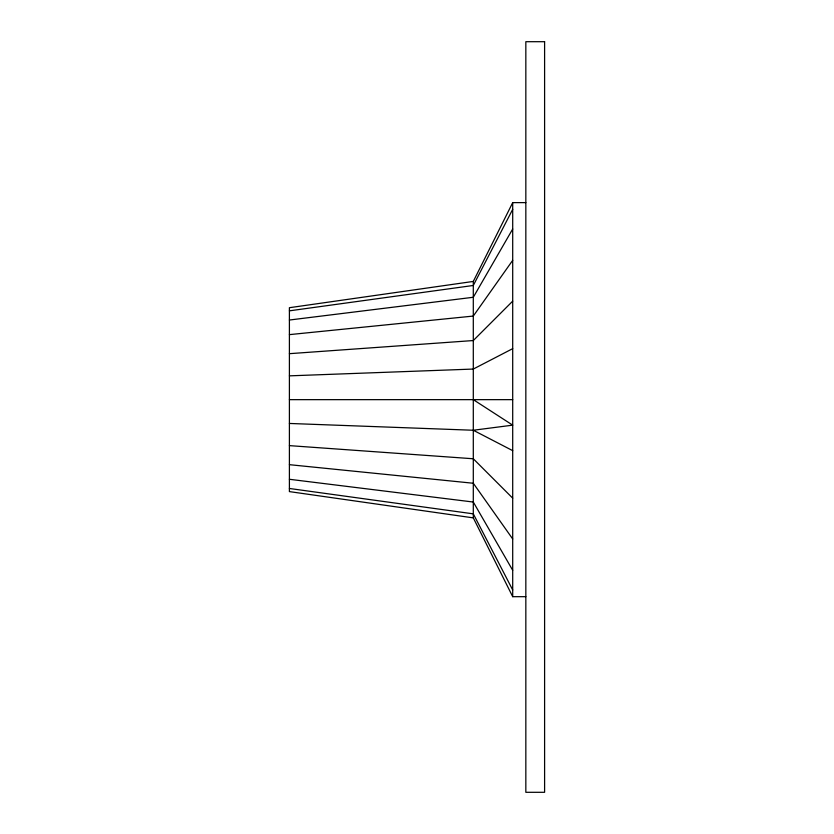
<?xml version="1.0" encoding="UTF-8"?>
<svg xmlns="http://www.w3.org/2000/svg" width="834" height="834" viewBox="0 0 834 834"><rect width="100%" height="100%" fill="white"/><g stroke="black" fill="none" stroke-linecap="round" stroke-linejoin="round"><path stroke-width="1.25" d="M525.837 596.685L512.702 596.685L473.295 517.872L473.295 281.433L512.702 202.62L525.837 202.62M512.702 209.334L473.295 285.468L289.398 310.842M512.702 229.016L473.295 297.269L289.398 320.027M512.702 260.333L473.295 316.065L289.398 334.632M512.702 301.137L473.295 340.543L289.398 353.679M512.702 348.654L473.295 369.055L289.398 375.853M473.295 281.433L289.398 307.704L289.398 491.601L473.295 517.872M289.398 423.453L473.295 430.25L512.702 425.152L473.295 399.653M289.398 399.653L512.702 399.653M289.398 445.627L473.295 458.763L512.702 498.169M289.398 464.674L473.295 483.251L512.702 538.972M289.398 479.279L473.295 502.037L512.702 570.289M289.398 488.474L473.295 513.848L512.702 589.972M473.295 430.25L512.702 450.652M512.702 202.62L512.702 596.685M544.602 41.7L525.837 41.7L525.837 792.3L544.602 792.3L544.602 41.7"/></g></svg>
